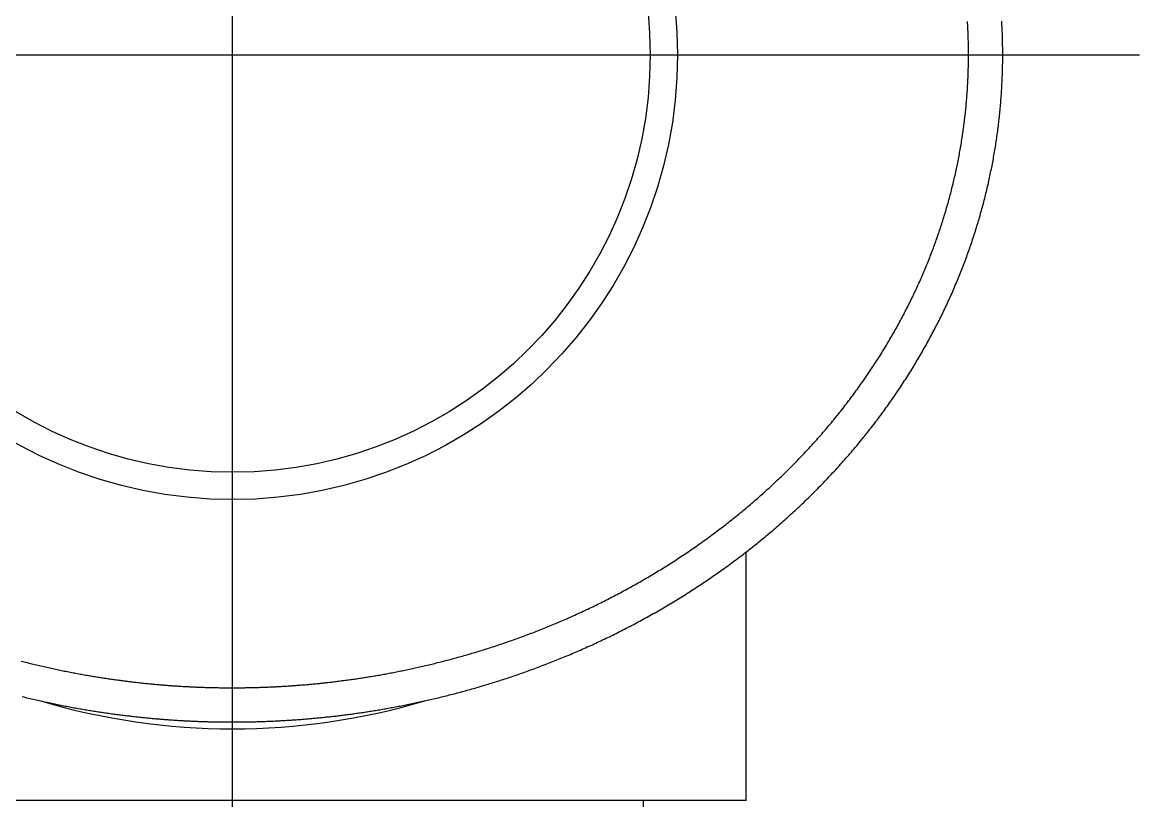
# Model space of a CAD drawing. Extents: x -10.3 to 82.1, y -16.9 to 72.8.
# Drawn here: x 65.74 to 82.06, y 50 to 61.38 of the extents above; entities that cross this region are included whole.
import ezdxf

# ---------------------------------------------------------------- set-up
doc = ezdxf.new("R2010")
doc.units = 0
doc.linetypes.add('CENTER', pattern=[50.8, 31.75, -6.35, 6.35, -6.35])
doc.layers.get('0').update_dxf_attribs({"linetype": 'CONTINUOUS'})
doc.layers.add('CENTER', color=1, linetype='CENTER')

msp = doc.modelspace()

# ---------------------------------------------------------------- linework, layer by layer
at = {"color": 7, "linetype": 'CONTINUOUS'}
for p, q in [((76.3137, 50), (76.3137, 53.6328)), ((76.3137, 50), (61.3137, 50)), ((74.8137, 0.3), (74.8137, 50))]:
    msp.add_line(p, q, dxfattribs=at)
at = {"color": 7}
for points in [[(68.8137, 51.15, 0), (68.8305, 51.15, 0), (68.8473, 51.15, 0), (68.8641, 51.1501, 0), (68.8808, 51.1502, 0), (68.8976, 51.1503, 0), (68.9144, 51.1504, 0), (68.9311, 51.1505, 0), (68.9479, 51.1507, 0), (68.9646, 51.1508, 0), (68.9814, 51.151, 0), (68.9981, 51.1513, 0), (69.0148, 51.1515, 0), (69.0316, 51.1518, 0), (69.0483, 51.1521, 0), (69.0651, 51.1524, 0), (69.0818, 51.1527, 0), (69.0986, 51.1531, 0), (69.1153, 51.1534, 0), (69.1321, 51.1538, 0), (69.1488, 51.1542, 0), (69.1656, 51.1547, 0), (69.1823, 51.1551, 0), (69.1991, 51.1556, 0), (69.2159, 51.1561, 0), (69.2327, 51.1567, 0), (69.2495, 51.1572, 0), (69.2663, 51.1578, 0), (69.2831, 51.1584, 0), (69.2999, 51.159, 0), (69.3167, 51.1596, 0), (69.3336, 51.1603, 0), (69.3504, 51.161, 0), (69.3673, 51.1617, 0), (69.3842, 51.1624, 0), (69.4011, 51.1632, 0), (69.418, 51.164, 0), (69.4349, 51.1648, 0), (69.4519, 51.1656, 0), (69.4688, 51.1665, 0), (69.4858, 51.1673, 0), (69.5028, 51.1682, 0), (69.5198, 51.1692, 0), (69.5368, 51.1701, 0), (69.5539, 51.1711, 0), (69.571, 51.1721, 0), (69.5881, 51.1731, 0), (69.6052, 51.1741, 0), (69.6223, 51.1752, 0), (69.6395, 51.1763, 0), (69.6567, 51.1774, 0), (69.6739, 51.1785, 0), (69.6912, 51.1797, 0), (69.7084, 51.1809, 0), (69.7257, 51.1821, 0), (69.7431, 51.1833, 0), (69.7604, 51.1846, 0), (69.7778, 51.1859, 0), (69.7952, 51.1872, 0), (69.8127, 51.1885, 0), (69.8301, 51.1899, 0), (69.8476, 51.1913, 0), (69.8652, 51.1927, 0), (69.8827, 51.1941, 0), (69.9004, 51.1956, 0), (69.918, 51.1971, 0), (69.9357, 51.1986, 0), (69.9534, 51.2001, 0), (69.9711, 51.2017, 0), (69.9889, 51.2033, 0), (70.0067, 51.2049, 0), (70.0246, 51.2066, 0), (70.0425, 51.2082, 0), (70.0605, 51.21, 0), (70.0785, 51.2117, 0), (70.0965, 51.2135, 0), (70.1146, 51.2153, 0), (70.1327, 51.2171, 0), (70.1508, 51.219, 0), (70.169, 51.2209, 0), (70.1873, 51.2228, 0), (70.2056, 51.2248, 0), (70.2239, 51.2268, 0), (70.2423, 51.2288, 0), (70.2608, 51.2308, 0), (70.2792, 51.2329, 0), (70.2978, 51.2351, 0), (70.3164, 51.2372, 0), (70.335, 51.2394, 0), (70.3537, 51.2416, 0), (70.3725, 51.2439, 0), (70.3913, 51.2462, 0), (70.4101, 51.2485, 0), (70.429, 51.2509, 0), (70.448, 51.2533, 0), (70.467, 51.2557, 0), (70.4861, 51.2582, 0), (70.5052, 51.2607, 0), (70.5244, 51.2633, 0), (70.5437, 51.2659, 0), (70.563, 51.2685, 0), (70.5824, 51.2712, 0), (70.6018, 51.2739, 0), (70.6213, 51.2766, 0), (70.6409, 51.2794, 0), (70.6605, 51.2822, 0), (70.6802, 51.2851, 0), (70.7, 51.288, 0), (70.7198, 51.2909, 0), (70.7397, 51.2939, 0), (70.7597, 51.2969, 0), (70.7797, 51.3, 0), (70.7998, 51.3031, 0), (70.82, 51.3063, 0), (70.8402, 51.3095, 0), (70.8605, 51.3127, 0), (70.8809, 51.316, 0), (70.9013, 51.3193, 0), (70.9219, 51.3227, 0), (70.9425, 51.3262, 0), (70.9631, 51.3296, 0), (70.9839, 51.3332, 0), (71.0047, 51.3367, 0), (71.0256, 51.3403, 0), (71.0465, 51.344, 0), (71.0675, 51.3477, 0), (71.0886, 51.3515, 0), (71.1097, 51.3553, 0), (71.1309, 51.3592, 0), (71.1522, 51.3631, 0), (71.1736, 51.3671, 0), (71.195, 51.3711, 0), (71.2164, 51.3751, 0), (71.238, 51.3793, 0), (71.2596, 51.3834, 0), (71.2812, 51.3876, 0), (71.3029, 51.3919, 0), (71.3247, 51.3962, 0), (71.3465, 51.4006, 0), (71.3684, 51.405, 0), (71.3904, 51.4095, 0), (71.4124, 51.414, 0), (71.4344, 51.4186, 0), (71.4566, 51.4232, 0), (71.4787, 51.4279, 0), (71.501, 51.4326, 0), (71.5232, 51.4374, 0), (71.5456, 51.4423, 0), (71.568, 51.4471, 0), (71.5904, 51.4521, 0), (71.6129, 51.4571, 0), (71.6355, 51.4621, 0), (71.6581, 51.4672, 0), (71.6807, 51.4724, 0), (71.7034, 51.4776, 0), (71.7262, 51.4829, 0), (71.7489, 51.4882, 0), (71.7718, 51.4936, 0), (71.7947, 51.499, 0), (71.8176, 51.5045, 0), (71.8406, 51.5101, 0), (71.8636, 51.5157, 0), (71.8867, 51.5213, 0), (71.9098, 51.527, 0), (71.9329, 51.5328, 0), (71.9561, 51.5386, 0), (71.9794, 51.5445, 0), (72.0027, 51.5504, 0), (72.026, 51.5564, 0), (72.0493, 51.5625, 0), (72.0727, 51.5686, 0), (72.0962, 51.5747, 0), (72.1197, 51.581, 0), (72.1432, 51.5872, 0), (72.1667, 51.5936, 0), (72.1903, 51.6, 0), (72.2139, 51.6064, 0), (72.2376, 51.6129, 0), (72.2613, 51.6195, 0), (72.285, 51.6262, 0), (72.3088, 51.6328, 0), (72.3325, 51.6396, 0), (72.3564, 51.6464, 0), (72.3802, 51.6533, 0), (72.4041, 51.6602, 0), (72.428, 51.6672, 0), (72.452, 51.6742, 0), (72.4759, 51.6813, 0), (72.4999, 51.6885, 0), (72.524, 51.6957, 0), (72.548, 51.703, 0), (72.5721, 51.7104, 0), (72.5962, 51.7178, 0), (72.6203, 51.7253, 0), (72.6445, 51.7328, 0), (72.6686, 51.7404, 0), (72.6928, 51.7481, 0), (72.7171, 51.7558, 0), (72.7413, 51.7636, 0), (72.7656, 51.7714, 0), (72.7898, 51.7793, 0), (72.8142, 51.7873, 0), (72.8385, 51.7953, 0), (72.8628, 51.8034, 0), (72.8872, 51.8116, 0), (72.9115, 51.8198, 0), (72.9359, 51.8281, 0), (72.9604, 51.8365, 0), (72.9848, 51.8449, 0), (73.0092, 51.8534, 0), (73.0337, 51.8619, 0), (73.0581, 51.8705, 0), (73.0826, 51.8792, 0), (73.1071, 51.888, 0), (73.1316, 51.8968, 0), (73.1562, 51.9056, 0), (73.1807, 51.9146, 0), (73.2052, 51.9235, 0), (73.2298, 51.9326, 0), (73.2544, 51.9417, 0), (73.279, 51.9509, 0), (73.3036, 51.9602, 0), (73.3282, 51.9695, 0), (73.3528, 51.9789, 0), (73.3774, 51.9883, 0), (73.4021, 51.9978, 0), (73.4267, 52.0074, 0), (73.4514, 52.017, 0), (73.4761, 52.0267, 0), (73.5007, 52.0365, 0), (73.5254, 52.0464, 0), (73.5501, 52.0563, 0), (73.5748, 52.0662, 0), (73.5995, 52.0763, 0), (73.6243, 52.0864, 0), (73.649, 52.0965, 0), (73.6737, 52.1068, 0), (73.6984, 52.1171, 0), (73.7232, 52.1275, 0), (73.7479, 52.1379, 0), (73.7727, 52.1484, 0), (73.7974, 52.159, 0), (73.8222, 52.1696, 0), (73.847, 52.1803, 0), (73.8717, 52.1911, 0), (73.8965, 52.2019, 0), (73.9213, 52.2128, 0), (73.946, 52.2238, 0), (73.9708, 52.2348, 0), (73.9956, 52.2459, 0), (74.0204, 52.2571, 0), (74.0452, 52.2684, 0), (74.07, 52.2797, 0), (74.0947, 52.2911, 0), (74.1195, 52.3025, 0), (74.1443, 52.314, 0), (74.1691, 52.3256, 0), (74.1939, 52.3373, 0), (74.2186, 52.349, 0), (74.2434, 52.3608, 0), (74.2682, 52.3727, 0), (74.293, 52.3846, 0), (74.3177, 52.3966, 0), (74.3425, 52.4087, 0), (74.3673, 52.4208, 0), (74.392, 52.433, 0), (74.4168, 52.4453, 0), (74.4415, 52.4577, 0), (74.4663, 52.4701, 0), (74.491, 52.4826, 0), (74.5158, 52.4952, 0), (74.5405, 52.5078, 0), (74.5652, 52.5205, 0), (74.5899, 52.5333, 0), (74.6146, 52.5461, 0), (74.6393, 52.5591, 0), (74.664, 52.5721, 0), (74.6887, 52.5851, 0), (74.7134, 52.5982, 0), (74.7381, 52.6115, 0), (74.7627, 52.6247, 0), (74.7874, 52.6381, 0), (74.812, 52.6515, 0), (74.8366, 52.665, 0), (74.8613, 52.6786, 0), (74.8859, 52.6922, 0), (74.9105, 52.7059, 0), (74.935, 52.7197, 0), (74.9596, 52.7335, 0), (74.9842, 52.7475, 0), (75.0087, 52.7614, 0), (75.0332, 52.7755, 0), (75.0577, 52.7896, 0), (75.0822, 52.8038, 0), (75.1067, 52.8181, 0), (75.1311, 52.8325, 0), (75.1555, 52.8469, 0), (75.18, 52.8614, 0), (75.2044, 52.8759, 0), (75.2287, 52.8906, 0), (75.2531, 52.9053, 0), (75.2774, 52.92, 0), (75.3017, 52.9349, 0), (75.326, 52.9498, 0), (75.3503, 52.9648, 0), (75.3746, 52.9798, 0), (75.3988, 52.9949, 0), (75.423, 53.0101, 0), (75.4472, 53.0254, 0), (75.4713, 53.0407, 0), (75.4954, 53.0561, 0), (75.5195, 53.0716, 0), (75.5436, 53.0871, 0), (75.5677, 53.1027, 0), (75.5917, 53.1184, 0), (75.6157, 53.1341, 0), (75.6397, 53.15, 0), (75.6636, 53.1658, 0), (75.6875, 53.1818, 0), (75.7114, 53.1978, 0), (75.7353, 53.2139, 0), (75.7591, 53.2301, 0), (75.7829, 53.2463, 0), (75.8066, 53.2626, 0), (75.8304, 53.2789, 0), (75.8541, 53.2954, 0), (75.8777, 53.3119, 0), (75.9014, 53.3284, 0), (75.925, 53.3451, 0), (75.9485, 53.3618, 0), (75.9721, 53.3785, 0), (75.9956, 53.3954, 0), (76.019, 53.4123, 0), (76.0425, 53.4292, 0), (76.0658, 53.4463, 0), (76.0892, 53.4634, 0), (76.1125, 53.4805, 0), (76.1358, 53.4978, 0), (76.159, 53.5151, 0), (76.1822, 53.5325, 0), (76.2054, 53.5499, 0), (76.2285, 53.5674, 0), (76.2516, 53.585, 0), (76.2746, 53.6026, 0), (76.2976, 53.6203, 0), (76.3205, 53.6381, 0), (76.3434, 53.6559, 0), (76.3663, 53.6738, 0), (76.3891, 53.6918, 0), (76.4119, 53.7098, 0), (76.4346, 53.7279, 0), (76.4573, 53.7461, 0), (76.48, 53.7643, 0), (76.5026, 53.7826, 0), (76.5251, 53.8009, 0), (76.5476, 53.8194, 0), (76.5701, 53.8378, 0), (76.5925, 53.8564, 0), (76.6149, 53.875, 0), (76.6372, 53.8937, 0), (76.6594, 53.9124, 0), (76.6816, 53.9312, 0), (76.7038, 53.9501, 0), (76.7259, 53.969, 0), (76.748, 53.9879, 0), (76.77, 54.007, 0), (76.792, 54.0261, 0), (76.8139, 54.0452, 0), (76.8357, 54.0645, 0), (76.8575, 54.0837, 0), (76.8793, 54.1031, 0), (76.901, 54.1225, 0), (76.9226, 54.1419, 0), (76.9442, 54.1614, 0), (76.9657, 54.181, 0), (76.9872, 54.2006, 0), (77.0086, 54.2203, 0), (77.03, 54.2401, 0), (77.0513, 54.2599, 0), (77.0726, 54.2797, 0), (77.0937, 54.2996, 0), (77.1149, 54.3196, 0), (77.136, 54.3396, 0), (77.157, 54.3597, 0), (77.1779, 54.3798, 0), (77.1988, 54.4, 0), (77.2197, 54.4203, 0), (77.2405, 54.4406, 0), (77.2612, 54.4609, 0), (77.2818, 54.4813, 0), (77.3024, 54.5018, 0), (77.323, 54.5223, 0), (77.3434, 54.5429, 0), (77.3639, 54.5635, 0), (77.3842, 54.5842, 0), (77.4045, 54.6049, 0), (77.4247, 54.6257, 0), (77.4449, 54.6465, 0), (77.4649, 54.6673, 0), (77.485, 54.6883, 0), (77.5049, 54.7093, 0), (77.5248, 54.7303, 0), (77.5446, 54.7514, 0), (77.5644, 54.7725, 0), (77.5841, 54.7937, 0), (77.6037, 54.8149, 0), (77.6233, 54.8362, 0), (77.6427, 54.8575, 0), (77.6622, 54.8788, 0), (77.6815, 54.9003, 0), (77.7008, 54.9217, 0), (77.72, 54.9432, 0), (77.7391, 54.9648, 0), (77.7582, 54.9864, 0), (77.7772, 55.008, 0), (77.7961, 55.0297, 0), (77.8149, 55.0514, 0), (77.8337, 55.0732, 0), (77.8524, 55.095, 0), (77.871, 55.1169, 0), (77.8896, 55.1388, 0), (77.9081, 55.1607, 0), (77.9265, 55.1827, 0), (77.9448, 55.2048, 0), (77.9631, 55.2268, 0), (77.9813, 55.2489, 0), (77.9994, 55.2711, 0), (78.0174, 55.2933, 0), (78.0354, 55.3155, 0), (78.0533, 55.3378, 0), (78.0711, 55.3601, 0), (78.0889, 55.3824, 0), (78.1065, 55.4048, 0), (78.1241, 55.4272, 0), (78.1417, 55.4497, 0), (78.1591, 55.4722, 0), (78.1765, 55.4947, 0), (78.1938, 55.5173, 0), (78.211, 55.5398, 0), (78.2281, 55.5625, 0), (78.2452, 55.5851, 0), (78.2621, 55.6078, 0), (78.279, 55.6306, 0), (78.2959, 55.6533, 0), (78.3126, 55.6761, 0), (78.3293, 55.699, 0), (78.3459, 55.7218, 0), (78.3624, 55.7447, 0), (78.3788, 55.7677, 0), (78.3952, 55.7906, 0), (78.4115, 55.8136, 0), (78.4277, 55.8366, 0), (78.4438, 55.8597, 0), (78.4598, 55.8827, 0), (78.4758, 55.9059, 0), (78.4916, 55.929, 0), (78.5074, 55.9521, 0), (78.5231, 55.9753, 0), (78.5388, 55.9985, 0), (78.5543, 56.0218, 0), (78.5698, 56.0451, 0), (78.5852, 56.0684, 0), (78.6005, 56.0917, 0), (78.6157, 56.115, 0), (78.6309, 56.1384, 0), (78.6459, 56.1618, 0), (78.6609, 56.1852, 0), (78.6758, 56.2086, 0), (78.6906, 56.2321, 0), (78.7053, 56.2556, 0), (78.72, 56.2791, 0), (78.7346, 56.3027, 0), (78.7491, 56.3262, 0), (78.7635, 56.3498, 0), (78.7778, 56.3734, 0), (78.792, 56.3971, 0), (78.8062, 56.4207, 0), (78.8203, 56.4444, 0), (78.8343, 56.4681, 0), (78.8482, 56.4918, 0), (78.8621, 56.5156, 0), (78.8758, 56.5394, 0), (78.8895, 56.5631, 0), (78.9031, 56.587, 0), (78.9166, 56.6108, 0), (78.9301, 56.6347, 0), (78.9434, 56.6586, 0), (78.9567, 56.6825, 0), (78.9699, 56.7064, 0), (78.983, 56.7303, 0), (78.9961, 56.7543, 0), (79.009, 56.7783, 0), (79.0219, 56.8023, 0), (79.0347, 56.8263, 0), (79.0474, 56.8504, 0), (79.0601, 56.8745, 0), (79.0726, 56.8986, 0), (79.0851, 56.9227, 0), (79.0975, 56.9468, 0), (79.1098, 56.9709, 0), (79.122, 56.9951, 0), (79.1342, 57.0193, 0), (79.1463, 57.0435, 0), (79.1583, 57.0677, 0), (79.1702, 57.092, 0), (79.182, 57.1163, 0), (79.1938, 57.1405, 0), (79.2054, 57.1648, 0), (79.217, 57.1892, 0), (79.2285, 57.2135, 0), (79.24, 57.2378, 0), (79.2513, 57.2622, 0), (79.2626, 57.2866, 0), (79.2738, 57.311, 0), (79.2849, 57.3354, 0), (79.2959, 57.3599, 0), (79.3069, 57.3843, 0), (79.3178, 57.4088, 0), (79.3286, 57.4333, 0), (79.3393, 57.4578, 0), (79.3499, 57.4823, 0), (79.3605, 57.5068, 0), (79.3709, 57.5314, 0), (79.3813, 57.556, 0), (79.3916, 57.5805, 0), (79.4019, 57.6051, 0), (79.412, 57.6298, 0), (79.4221, 57.6544, 0), (79.4321, 57.679, 0), (79.442, 57.7037, 0), (79.4518, 57.7283, 0), (79.4616, 57.753, 0), (79.4713, 57.7777, 0), (79.4809, 57.8024, 0), (79.4904, 57.8272, 0), (79.4998, 57.8519, 0), (79.5092, 57.8767, 0), (79.5185, 57.9014, 0), (79.5277, 57.9262, 0), (79.5368, 57.951, 0), (79.5458, 57.9758, 0), (79.5548, 58.0006, 0), (79.5637, 58.0254, 0), (79.5725, 58.0503, 0), (79.5812, 58.0751, 0), (79.5898, 58.1, 0), (79.5984, 58.1249, 0), (79.6069, 58.1498, 0), (79.6153, 58.1747, 0), (79.6236, 58.1996, 0), (79.6319, 58.2245, 0), (79.64, 58.2495, 0), (79.6481, 58.2744, 0), (79.6561, 58.2994, 0), (79.6641, 58.3243, 0), (79.6719, 58.3493, 0), (79.6797, 58.3743, 0), (79.6874, 58.3993, 0), (79.695, 58.4243, 0), (79.7026, 58.4493, 0), (79.71, 58.4744, 0), (79.7174, 58.4994, 0), (79.7247, 58.5245, 0), (79.7319, 58.5495, 0), (79.7391, 58.5746, 0), (79.7461, 58.5997, 0), (79.7531, 58.6248, 0), (79.76, 58.6499, 0), (79.7669, 58.675, 0), (79.7736, 58.7001, 0), (79.7803, 58.7252, 0), (79.7869, 58.7504, 0), (79.7934, 58.7755, 0), (79.7998, 58.8007, 0), (79.8062, 58.8258, 0), (79.8125, 58.851, 0), (79.8187, 58.8762, 0), (79.8248, 58.9014, 0), (79.8309, 58.9265, 0), (79.8368, 58.9517, 0), (79.8427, 58.977, 0), (79.8485, 59.0022, 0), (79.8543, 59.0274, 0), (79.8599, 59.0526, 0), (79.8655, 59.0779, 0), (79.871, 59.1031, 0), (79.8764, 59.1283, 0), (79.8818, 59.1536, 0), (79.887, 59.1789, 0), (79.8922, 59.2041, 0), (79.8973, 59.2294, 0), (79.9024, 59.2547, 0), (79.9073, 59.28, 0), (79.9122, 59.3053, 0), (79.917, 59.3306, 0), (79.9217, 59.3559, 0), (79.9264, 59.3812, 0), (79.931, 59.4065, 0), (79.9354, 59.4318, 0), (79.9399, 59.4571, 0), (79.9442, 59.4825, 0), (79.9484, 59.5078, 0), (79.9526, 59.5332, 0), (79.9567, 59.5585, 0), (79.9608, 59.5839, 0), (79.9647, 59.6092, 0), (79.9686, 59.6346, 0), (79.9724, 59.6599, 0), (79.9761, 59.6853, 0), (79.9797, 59.7107, 0), (79.9833, 59.7361, 0), (79.9868, 59.7614, 0), (79.9902, 59.7868, 0), (79.9935, 59.8122, 0), (79.9967, 59.8376, 0), (79.9999, 59.863, 0), (80.003, 59.8884, 0), (80.006, 59.9138, 0), (80.009, 59.9392, 0), (80.0118, 59.9646, 0), (80.0146, 59.9901, 0), (80.0173, 60.0155, 0), (80.02, 60.0409, 0), (80.0225, 60.0663, 0), (80.025, 60.0917, 0), (80.0274, 60.1172, 0), (80.0297, 60.1426, 0), (80.032, 60.168, 0), (80.0342, 60.1935, 0), (80.0362, 60.2189, 0), (80.0383, 60.2444, 0), (80.0402, 60.2698, 0), (80.0421, 60.2953, 0), (80.0438, 60.3207, 0), (80.0456, 60.3462, 0), (80.0472, 60.3716, 0), (80.0487, 60.3971, 0), (80.0502, 60.4225, 0), (80.0516, 60.448, 0), (80.0529, 60.4734, 0), (80.0542, 60.4989, 0), (80.0554, 60.5244, 0), (80.0565, 60.5498, 0), (80.0575, 60.5753, 0), (80.0584, 60.6007, 0), (80.0593, 60.6262, 0), (80.0601, 60.6517, 0), (80.0608, 60.6771, 0), (80.0614, 60.7026, 0), (80.062, 60.7281, 0), (80.0624, 60.7536, 0), (80.0628, 60.779, 0), (80.0632, 60.8045, 0), (80.0634, 60.83, 0), (80.0636, 60.8554, 0), (80.0637, 60.8809, 0), (80.0637, 60.9064, 0), (80.0636, 60.9319, 0), (80.0635, 60.9573, 0), (80.0633, 60.9828, 0), (80.063, 61.0083, 0), (80.0626, 61.0338, 0), (80.0622, 61.0592, 0), (80.0617, 61.0847, 0), (80.0611, 61.1102, 0), (80.0604, 61.1356, 0), (80.0597, 61.1611, 0), (80.0588, 61.1866, 0), (80.0579, 61.212, 0), (80.0569, 61.2375, 0), (80.0559, 61.2629, 0), (80.0548, 61.2884, 0), (80.0536, 61.3138, 0), (80.0523, 61.3393, 0), (80.0509, 61.3647, 0), (80.0495, 61.3902, 0)], [(68.8137, 51.65, 0), (68.8299, 51.65, 0), (68.846, 51.65, 0), (68.8621, 51.6501, 0), (68.8783, 51.6502, 0), (68.8944, 51.6503, 0), (68.9105, 51.6504, 0), (68.9266, 51.6505, 0), (68.9427, 51.6506, 0), (68.9588, 51.6508, 0), (68.9749, 51.651, 0), (68.991, 51.6512, 0), (69.0071, 51.6515, 0), (69.0232, 51.6517, 0), (69.0393, 51.652, 0), (69.0554, 51.6523, 0), (69.0715, 51.6526, 0), (69.0876, 51.6529, 0), (69.1037, 51.6533, 0), (69.1198, 51.6537, 0), (69.1359, 51.6541, 0), (69.152, 51.6545, 0), (69.1681, 51.6549, 0), (69.1843, 51.6554, 0), (69.2004, 51.6559, 0), (69.2165, 51.6564, 0), (69.2327, 51.6569, 0), (69.2488, 51.6575, 0), (69.265, 51.6581, 0), (69.2812, 51.6587, 0), (69.2973, 51.6593, 0), (69.3135, 51.6599, 0), (69.3297, 51.6606, 0), (69.346, 51.6613, 0), (69.3622, 51.662, 0), (69.3784, 51.6627, 0), (69.3947, 51.6634, 0), (69.411, 51.6642, 0), (69.4273, 51.665, 0), (69.4436, 51.6658, 0), (69.4599, 51.6667, 0), (69.4762, 51.6675, 0), (69.4926, 51.6684, 0), (69.509, 51.6693, 0), (69.5254, 51.6703, 0), (69.5418, 51.6712, 0), (69.5582, 51.6722, 0), (69.5747, 51.6732, 0), (69.5912, 51.6742, 0), (69.6077, 51.6753, 0), (69.6242, 51.6763, 0), (69.6408, 51.6774, 0), (69.6573, 51.6785, 0), (69.6739, 51.6797, 0), (69.6906, 51.6808, 0), (69.7072, 51.682, 0), (69.7239, 51.6832, 0), (69.7406, 51.6845, 0), (69.7574, 51.6857, 0), (69.7741, 51.687, 0), (69.7909, 51.6883, 0), (69.8078, 51.6897, 0), (69.8246, 51.691, 0), (69.8415, 51.6924, 0), (69.8585, 51.6938, 0), (69.8754, 51.6952, 0), (69.8924, 51.6967, 0), (69.9094, 51.6982, 0), (69.9265, 51.6997, 0), (69.9436, 51.7012, 0), (69.9607, 51.7028, 0), (69.9779, 51.7044, 0), (69.9951, 51.706, 0), (70.0124, 51.7076, 0), (70.0297, 51.7093, 0), (70.047, 51.711, 0), (70.0644, 51.7128, 0), (70.0818, 51.7145, 0), (70.0992, 51.7163, 0), (70.1167, 51.7181, 0), (70.1343, 51.72, 0), (70.1519, 51.7219, 0), (70.1695, 51.7238, 0), (70.1872, 51.7257, 0), (70.2049, 51.7277, 0), (70.2227, 51.7297, 0), (70.2405, 51.7318, 0), (70.2584, 51.7338, 0), (70.2763, 51.7359, 0), (70.2943, 51.7381, 0), (70.3123, 51.7403, 0), (70.3303, 51.7425, 0), (70.3485, 51.7447, 0), (70.3666, 51.747, 0), (70.3849, 51.7493, 0), (70.4032, 51.7516, 0), (70.4215, 51.754, 0), (70.4399, 51.7564, 0), (70.4583, 51.7589, 0), (70.4769, 51.7614, 0), (70.4954, 51.7639, 0), (70.5141, 51.7665, 0), (70.5327, 51.7691, 0), (70.5515, 51.7717, 0), (70.5703, 51.7744, 0), (70.5891, 51.7771, 0), (70.6081, 51.7799, 0), (70.6271, 51.7826, 0), (70.6461, 51.7855, 0), (70.6652, 51.7883, 0), (70.6844, 51.7913, 0), (70.7037, 51.7942, 0), (70.723, 51.7972, 0), (70.7424, 51.8002, 0), (70.7618, 51.8033, 0), (70.7813, 51.8064, 0), (70.8009, 51.8096, 0), (70.8206, 51.8128, 0), (70.8403, 51.816, 0), (70.8601, 51.8193, 0), (70.88, 51.8227, 0), (70.8999, 51.826, 0), (70.9199, 51.8295, 0), (70.9399, 51.833, 0), (70.9601, 51.8365, 0), (70.9803, 51.8401, 0), (71.0005, 51.8437, 0), (71.0208, 51.8473, 0), (71.0412, 51.8511, 0), (71.0617, 51.8548, 0), (71.0822, 51.8586, 0), (71.1027, 51.8625, 0), (71.1234, 51.8664, 0), (71.144, 51.8704, 0), (71.1648, 51.8744, 0), (71.1856, 51.8784, 0), (71.2064, 51.8825, 0), (71.2274, 51.8867, 0), (71.2483, 51.8909, 0), (71.2694, 51.8951, 0), (71.2905, 51.8994, 0), (71.3116, 51.9037, 0), (71.3328, 51.9081, 0), (71.3541, 51.9126, 0), (71.3754, 51.9171, 0), (71.3967, 51.9216, 0), (71.4181, 51.9262, 0), (71.4396, 51.9309, 0), (71.4611, 51.9356, 0), (71.4826, 51.9403, 0), (71.5043, 51.9451, 0), (71.5259, 51.95, 0), (71.5476, 51.9549, 0), (71.5694, 51.9598, 0), (71.5912, 51.9649, 0), (71.613, 51.9699, 0), (71.6349, 51.975, 0), (71.6569, 51.9802, 0), (71.6788, 51.9854, 0), (71.7009, 51.9907, 0), (71.7229, 51.996, 0), (71.745, 52.0014, 0), (71.7672, 52.0068, 0), (71.7894, 52.0123, 0), (71.8116, 52.0178, 0), (71.8339, 52.0234, 0), (71.8562, 52.0291, 0), (71.8786, 52.0348, 0), (71.901, 52.0405, 0), (71.9234, 52.0463, 0), (71.9459, 52.0522, 0), (71.9684, 52.0581, 0), (71.9909, 52.0641, 0), (72.0135, 52.0701, 0), (72.0361, 52.0762, 0), (72.0588, 52.0824, 0), (72.0814, 52.0886, 0), (72.1042, 52.0948, 0), (72.1269, 52.1011, 0), (72.1497, 52.1075, 0), (72.1725, 52.1139, 0), (72.1953, 52.1204, 0), (72.2182, 52.1269, 0), (72.2411, 52.1335, 0), (72.264, 52.1402, 0), (72.287, 52.1469, 0), (72.31, 52.1536, 0), (72.333, 52.1605, 0), (72.356, 52.1673, 0), (72.3791, 52.1743, 0), (72.4022, 52.1813, 0), (72.4253, 52.1883, 0), (72.4484, 52.1954, 0), (72.4716, 52.2026, 0), (72.4947, 52.2099, 0), (72.5179, 52.2171, 0), (72.5412, 52.2245, 0), (72.5644, 52.2319, 0), (72.5877, 52.2394, 0), (72.611, 52.2469, 0), (72.6343, 52.2545, 0), (72.6576, 52.2622, 0), (72.6809, 52.2699, 0), (72.7043, 52.2776, 0), (72.7276, 52.2855, 0), (72.751, 52.2934, 0), (72.7744, 52.3013, 0), (72.7979, 52.3093, 0), (72.8213, 52.3174, 0), (72.8447, 52.3256, 0), (72.8682, 52.3338, 0), (72.8917, 52.342, 0), (72.9152, 52.3503, 0), (72.9387, 52.3587, 0), (72.9622, 52.3672, 0), (72.9857, 52.3757, 0), (73.0092, 52.3842, 0), (73.0328, 52.3929, 0), (73.0563, 52.4016, 0), (73.0799, 52.4103, 0), (73.1035, 52.4191, 0), (73.1271, 52.428, 0), (73.1507, 52.4369, 0), (73.1743, 52.4459, 0), (73.1979, 52.455, 0), (73.2216, 52.4641, 0), (73.2452, 52.4733, 0), (73.2688, 52.4825, 0), (73.2925, 52.4918, 0), (73.3162, 52.5012, 0), (73.3398, 52.5106, 0), (73.3635, 52.5201, 0), (73.3872, 52.5297, 0), (73.4109, 52.5393, 0), (73.4346, 52.549, 0), (73.4583, 52.5588, 0), (73.482, 52.5686, 0), (73.5057, 52.5784, 0), (73.5294, 52.5884, 0), (73.5531, 52.5984, 0), (73.5769, 52.6085, 0), (73.6006, 52.6186, 0), (73.6243, 52.6288, 0), (73.6481, 52.639, 0), (73.6718, 52.6494, 0), (73.6955, 52.6598, 0), (73.7193, 52.6702, 0), (73.743, 52.6807, 0), (73.7668, 52.6913, 0), (73.7905, 52.7019, 0), (73.8143, 52.7127, 0), (73.838, 52.7234, 0), (73.8618, 52.7343, 0), (73.8855, 52.7452, 0), (73.9092, 52.7562, 0), (73.933, 52.7672, 0), (73.9567, 52.7783, 0), (73.9805, 52.7895, 0), (74.0042, 52.8007, 0), (74.0279, 52.812, 0), (74.0517, 52.8234, 0), (74.0754, 52.8348, 0), (74.0991, 52.8463, 0), (74.1228, 52.8579, 0), (74.1466, 52.8695, 0), (74.1703, 52.8812, 0), (74.194, 52.8929, 0), (74.2177, 52.9048, 0), (74.2414, 52.9167, 0), (74.2651, 52.9286, 0), (74.2887, 52.9407, 0), (74.3124, 52.9528, 0), (74.3361, 52.9649, 0), (74.3598, 52.9772, 0), (74.3834, 52.9895, 0), (74.4071, 53.0018, 0), (74.4307, 53.0143, 0), (74.4543, 53.0268, 0), (74.478, 53.0393, 0), (74.5016, 53.052, 0), (74.5252, 53.0647, 0), (74.5488, 53.0775, 0), (74.5723, 53.0903, 0), (74.5959, 53.1032, 0), (74.6195, 53.1162, 0), (74.643, 53.1292, 0), (74.6665, 53.1424, 0), (74.6901, 53.1555, 0), (74.7136, 53.1688, 0), (74.737, 53.1821, 0), (74.7605, 53.1955, 0), (74.784, 53.209, 0), (74.8074, 53.2225, 0), (74.8308, 53.2361, 0), (74.8542, 53.2497, 0), (74.8776, 53.2635, 0), (74.901, 53.2772, 0), (74.9243, 53.2911, 0), (74.9477, 53.305, 0), (74.971, 53.319, 0), (74.9943, 53.3331, 0), (75.0175, 53.3472, 0), (75.0408, 53.3614, 0), (75.064, 53.3756, 0), (75.0872, 53.39, 0), (75.1104, 53.4044, 0), (75.1336, 53.4188, 0), (75.1567, 53.4333, 0), (75.1798, 53.4479, 0), (75.2029, 53.4626, 0), (75.226, 53.4773, 0), (75.249, 53.4921, 0), (75.272, 53.5069, 0), (75.295, 53.5218, 0), (75.318, 53.5368, 0), (75.3409, 53.5519, 0), (75.3638, 53.567, 0), (75.3867, 53.5821, 0), (75.4095, 53.5974, 0), (75.4323, 53.6127, 0), (75.4551, 53.6281, 0), (75.4779, 53.6435, 0), (75.5006, 53.659, 0), (75.5233, 53.6745, 0), (75.546, 53.6902, 0), (75.5686, 53.7059, 0), (75.5912, 53.7216, 0), (75.6138, 53.7374, 0), (75.6363, 53.7533, 0), (75.6588, 53.7693, 0), (75.6813, 53.7853, 0), (75.7037, 53.8013, 0), (75.7261, 53.8175, 0), (75.7485, 53.8337, 0), (75.7708, 53.85, 0), (75.7931, 53.8663, 0), (75.8154, 53.8827, 0), (75.8376, 53.8991, 0), (75.8598, 53.9156, 0), (75.8819, 53.9322, 0), (75.904, 53.9489, 0), (75.9261, 53.9656, 0), (75.9481, 53.9823, 0), (75.9701, 53.9992, 0), (75.992, 54.0161, 0), (76.0139, 54.033, 0), (76.0358, 54.05, 0), (76.0576, 54.0671, 0), (76.0793, 54.0842, 0), (76.1011, 54.1014, 0), (76.1228, 54.1187, 0), (76.1444, 54.136, 0), (76.166, 54.1534, 0), (76.1875, 54.1709, 0), (76.209, 54.1884, 0), (76.2305, 54.2059, 0), (76.2519, 54.2235, 0), (76.2733, 54.2412, 0), (76.2946, 54.259, 0), (76.3159, 54.2768, 0), (76.3371, 54.2946, 0), (76.3583, 54.3125, 0), (76.3794, 54.3305, 0), (76.4005, 54.3485, 0), (76.4215, 54.3666, 0), (76.4425, 54.3848, 0), (76.4634, 54.403, 0), (76.4843, 54.4212, 0), (76.5051, 54.4395, 0), (76.5259, 54.4579, 0), (76.5466, 54.4763, 0), (76.5673, 54.4948, 0), (76.5879, 54.5133, 0), (76.6084, 54.5319, 0), (76.6289, 54.5506, 0), (76.6494, 54.5693, 0), (76.6698, 54.588, 0), (76.6901, 54.6068, 0), (76.7104, 54.6257, 0), (76.7307, 54.6446, 0), (76.7509, 54.6635, 0), (76.771, 54.6825, 0), (76.791, 54.7016, 0), (76.8111, 54.7207, 0), (76.831, 54.7399, 0), (76.8509, 54.7591, 0), (76.8707, 54.7784, 0), (76.8905, 54.7977, 0), (76.9102, 54.8171, 0), (76.9299, 54.8365, 0), (76.9495, 54.856, 0), (76.969, 54.8755, 0), (76.9885, 54.895, 0), (77.0079, 54.9147, 0), (77.0273, 54.9343, 0), (77.0466, 54.954, 0), (77.0658, 54.9738, 0), (77.085, 54.9936, 0), (77.1041, 55.0135, 0), (77.1231, 55.0334, 0), (77.1421, 55.0533, 0), (77.161, 55.0733, 0), (77.1799, 55.0933, 0), (77.1987, 55.1134, 0), (77.2174, 55.1336, 0), (77.236, 55.1537, 0), (77.2546, 55.174, 0), (77.2732, 55.1942, 0), (77.2916, 55.2145, 0), (77.31, 55.2349, 0), (77.3283, 55.2553, 0), (77.3466, 55.2757, 0), (77.3647, 55.2962, 0), (77.3829, 55.3167, 0), (77.4009, 55.3373, 0), (77.4189, 55.3579, 0), (77.4368, 55.3786, 0), (77.4546, 55.3992, 0), (77.4724, 55.42, 0), (77.4901, 55.4407, 0), (77.5077, 55.4615, 0), (77.5253, 55.4824, 0), (77.5428, 55.5033, 0), (77.5602, 55.5242, 0), (77.5775, 55.5451, 0), (77.5948, 55.5661, 0), (77.612, 55.5872, 0), (77.6291, 55.6082, 0), (77.6462, 55.6293, 0), (77.6632, 55.6505, 0), (77.6801, 55.6716, 0), (77.6969, 55.6928, 0), (77.7137, 55.7141, 0), (77.7304, 55.7354, 0), (77.747, 55.7567, 0), (77.7636, 55.778, 0), (77.78, 55.7994, 0), (77.7964, 55.8208, 0), (77.8128, 55.8422, 0), (77.829, 55.8637, 0), (77.8452, 55.8852, 0), (77.8613, 55.9067, 0), (77.8774, 55.9283, 0), (77.8933, 55.9499, 0), (77.9092, 55.9715, 0), (77.925, 55.9932, 0), (77.9407, 56.0149, 0), (77.9564, 56.0366, 0), (77.972, 56.0583, 0), (77.9875, 56.0801, 0), (78.0029, 56.1019, 0), (78.0183, 56.1237, 0), (78.0335, 56.1455, 0), (78.0487, 56.1674, 0), (78.0639, 56.1893, 0), (78.0789, 56.2112, 0), (78.0939, 56.2332, 0), (78.1088, 56.2551, 0), (78.1236, 56.2771, 0), (78.1383, 56.2992, 0), (78.153, 56.3212, 0), (78.1676, 56.3433, 0), (78.1821, 56.3654, 0), (78.1965, 56.3875, 0), (78.2108, 56.4096, 0), (78.2251, 56.4318, 0), (78.2393, 56.454, 0), (78.2534, 56.4762, 0), (78.2674, 56.4984, 0), (78.2814, 56.5206, 0), (78.2952, 56.5429, 0), (78.309, 56.5652, 0), (78.3228, 56.5875, 0), (78.3364, 56.6098, 0), (78.35, 56.6322, 0), (78.3635, 56.6546, 0), (78.3769, 56.6769, 0), (78.3902, 56.6994, 0), (78.4035, 56.7218, 0), (78.4166, 56.7443, 0), (78.4297, 56.7667, 0), (78.4428, 56.7892, 0), (78.4557, 56.8117, 0), (78.4686, 56.8343, 0), (78.4814, 56.8568, 0), (78.4941, 56.8794, 0), (78.5067, 56.902, 0), (78.5193, 56.9246, 0), (78.5318, 56.9473, 0), (78.5442, 56.9699, 0), (78.5565, 56.9926, 0), (78.5688, 57.0153, 0), (78.5809, 57.038, 0), (78.593, 57.0607, 0), (78.6051, 57.0834, 0), (78.617, 57.1062, 0), (78.6289, 57.129, 0), (78.6407, 57.1518, 0), (78.6524, 57.1746, 0), (78.664, 57.1974, 0), (78.6756, 57.2203, 0), (78.6871, 57.2431, 0), (78.6985, 57.266, 0), (78.7098, 57.2889, 0), (78.7211, 57.3118, 0), (78.7323, 57.3348, 0), (78.7434, 57.3577, 0), (78.7544, 57.3807, 0), (78.7654, 57.4036, 0), (78.7763, 57.4266, 0), (78.7871, 57.4496, 0), (78.7978, 57.4727, 0), (78.8084, 57.4957, 0), (78.819, 57.5188, 0), (78.8295, 57.5418, 0), (78.8399, 57.5649, 0), (78.8503, 57.588, 0), (78.8605, 57.6111, 0), (78.8707, 57.6342, 0), (78.8808, 57.6574, 0), (78.8909, 57.6805, 0), (78.9008, 57.7037, 0), (78.9107, 57.7269, 0), (78.9206, 57.7501, 0), (78.9303, 57.7733, 0), (78.9399, 57.7965, 0), (78.9495, 57.8198, 0), (78.959, 57.843, 0), (78.9685, 57.8663, 0), (78.9778, 57.8895, 0), (78.9871, 57.9128, 0), (78.9963, 57.9361, 0), (79.0055, 57.9594, 0), (79.0145, 57.9827, 0), (79.0235, 58.0061, 0), (79.0324, 58.0294, 0), (79.0412, 58.0528, 0), (79.05, 58.0761, 0), (79.0587, 58.0995, 0), (79.0673, 58.1229, 0), (79.0758, 58.1463, 0), (79.0842, 58.1697, 0), (79.0926, 58.1931, 0), (79.1009, 58.2166, 0), (79.1092, 58.24, 0), (79.1173, 58.2635, 0), (79.1254, 58.2869, 0), (79.1334, 58.3104, 0), (79.1413, 58.3339, 0), (79.1492, 58.3574, 0), (79.157, 58.3809, 0), (79.1647, 58.4044, 0), (79.1723, 58.4279, 0), (79.1798, 58.4515, 0), (79.1873, 58.475, 0), (79.1947, 58.4986, 0), (79.2021, 58.5221, 0), (79.2093, 58.5457, 0), (79.2165, 58.5693, 0), (79.2236, 58.5929, 0), (79.2306, 58.6164, 0), (79.2376, 58.6401, 0), (79.2445, 58.6637, 0), (79.2513, 58.6873, 0), (79.258, 58.7109, 0), (79.2647, 58.7346, 0), (79.2713, 58.7582, 0), (79.2778, 58.7819, 0), (79.2842, 58.8055, 0), (79.2906, 58.8292, 0), (79.2969, 58.8529, 0), (79.3031, 58.8766, 0), (79.3092, 58.9002, 0), (79.3153, 58.9239, 0), (79.3213, 58.9476, 0), (79.3272, 58.9714, 0), (79.333, 58.9951, 0), (79.3388, 59.0188, 0), (79.3445, 59.0425, 0), (79.3501, 59.0663, 0), (79.3557, 59.09, 0), (79.3611, 59.1138, 0), (79.3666, 59.1375, 0), (79.3719, 59.1613, 0), (79.3771, 59.1851, 0), (79.3823, 59.2088, 0), (79.3874, 59.2326, 0), (79.3925, 59.2564, 0), (79.3974, 59.2802, 0), (79.4023, 59.304, 0), (79.4071, 59.3278, 0), (79.4119, 59.3516, 0), (79.4165, 59.3754, 0), (79.4211, 59.3992, 0), (79.4256, 59.423, 0), (79.4301, 59.4469, 0), (79.4345, 59.4707, 0), (79.4388, 59.4945, 0), (79.443, 59.5184, 0), (79.4471, 59.5422, 0), (79.4512, 59.5661, 0), (79.4552, 59.5899, 0), (79.4592, 59.6138, 0), (79.463, 59.6376, 0), (79.4668, 59.6615, 0), (79.4705, 59.6854, 0), (79.4742, 59.7092, 0), (79.4778, 59.7331, 0), (79.4812, 59.757, 0), (79.4847, 59.7809, 0), (79.488, 59.8048, 0), (79.4913, 59.8287, 0), (79.4945, 59.8526, 0), (79.4976, 59.8764, 0), (79.5007, 59.9003, 0), (79.5037, 59.9243, 0), (79.5066, 59.9482, 0), (79.5094, 59.9721, 0), (79.5122, 59.996, 0), (79.5149, 60.0199, 0), (79.5175, 60.0438, 0), (79.5201, 60.0677, 0), (79.5226, 60.0917, 0), (79.525, 60.1156, 0), (79.5273, 60.1395, 0), (79.5296, 60.1634, 0), (79.5317, 60.1874, 0), (79.5339, 60.2113, 0), (79.5359, 60.2352, 0), (79.5379, 60.2592, 0), (79.5398, 60.2831, 0), (79.5416, 60.3071, 0), (79.5433, 60.331, 0), (79.545, 60.355, 0), (79.5466, 60.3789, 0), (79.5482, 60.4029, 0), (79.5496, 60.4268, 0), (79.551, 60.4508, 0), (79.5523, 60.4747, 0), (79.5536, 60.4987, 0), (79.5548, 60.5226, 0), (79.5559, 60.5466, 0), (79.5569, 60.5705, 0), (79.5578, 60.5945, 0), (79.5587, 60.6185, 0), (79.5595, 60.6424, 0), (79.5603, 60.6664, 0), (79.5609, 60.6903, 0), (79.5615, 60.7143, 0), (79.5621, 60.7383, 0), (79.5625, 60.7622, 0), (79.5629, 60.7862, 0), (79.5632, 60.8101, 0), (79.5634, 60.8341, 0), (79.5636, 60.8581, 0), (79.5637, 60.882, 0), (79.5637, 60.906, 0), (79.5637, 60.93, 0), (79.5635, 60.9539, 0), (79.5633, 60.9779, 0), (79.5631, 61.0019, 0), (79.5627, 61.0258, 0), (79.5623, 61.0498, 0), (79.5618, 61.0738, 0), (79.5612, 61.0977, 0), (79.5606, 61.1217, 0), (79.5599, 61.1456, 0), (79.5591, 61.1696, 0), (79.5583, 61.1936, 0), (79.5574, 61.2175, 0), (79.5564, 61.2415, 0), (79.5553, 61.2654, 0), (79.5542, 61.2893, 0), (79.5529, 61.3133, 0), (79.5517, 61.3372, 0), (79.5503, 61.3612, 0), (79.5489, 61.3851, 0)], [(65.7261, 52.0401, 0), (65.7485, 52.0344, 0), (65.7708, 52.0287, 0), (65.7932, 52.023, 0), (65.8154, 52.0174, 0), (65.8377, 52.0119, 0), (65.8599, 52.0064, 0), (65.882, 52.001, 0), (65.9041, 51.9956, 0), (65.9262, 51.9903, 0), (65.9482, 51.985, 0), (65.9702, 51.9798, 0), (65.9922, 51.9746, 0), (66.0141, 51.9695, 0), (66.0359, 51.9645, 0), (66.0577, 51.9595, 0), (66.0795, 51.9545, 0), (66.1012, 51.9496, 0), (66.1229, 51.9448, 0), (66.1445, 51.94, 0), (66.1661, 51.9352, 0), (66.1876, 51.9305, 0), (66.2091, 51.9259, 0), (66.2305, 51.9213, 0), (66.2518, 51.9168, 0), (66.2732, 51.9123, 0), (66.2944, 51.9079, 0), (66.3156, 51.9035, 0), (66.3368, 51.8991, 0), (66.3579, 51.8949, 0), (66.3789, 51.8906, 0), (66.3999, 51.8864, 0), (66.4208, 51.8823, 0), (66.4417, 51.8782, 0), (66.4625, 51.8742, 0), (66.4833, 51.8702, 0), (66.504, 51.8662, 0), (66.5246, 51.8624, 0), (66.5452, 51.8585, 0), (66.5657, 51.8547, 0), (66.5862, 51.851, 0), (66.6065, 51.8473, 0), (66.6269, 51.8436, 0), (66.6471, 51.84, 0), (66.6673, 51.8364, 0), (66.6875, 51.8329, 0), (66.7075, 51.8294, 0), (66.7275, 51.826, 0), (66.7474, 51.8226, 0), (66.7672, 51.8193, 0), (66.787, 51.816, 0), (66.8067, 51.8128, 0), (66.8264, 51.8096, 0), (66.8459, 51.8064, 0), (66.8654, 51.8033, 0), (66.8849, 51.8002, 0), (66.9043, 51.7972, 0), (66.9236, 51.7942, 0), (66.9428, 51.7913, 0), (66.962, 51.7884, 0), (66.9811, 51.7855, 0), (67.0002, 51.7827, 0), (67.0192, 51.7799, 0), (67.0381, 51.7771, 0), (67.057, 51.7744, 0), (67.0758, 51.7718, 0), (67.0945, 51.7691, 0), (67.1132, 51.7665, 0), (67.1319, 51.764, 0), (67.1504, 51.7615, 0), (67.169, 51.759, 0), (67.1874, 51.7565, 0), (67.2058, 51.7541, 0), (67.2242, 51.7518, 0), (67.2425, 51.7494, 0), (67.2607, 51.7471, 0), (67.2789, 51.7448, 0), (67.297, 51.7426, 0), (67.3151, 51.7404, 0), (67.3331, 51.7382, 0), (67.3511, 51.7361, 0), (67.369, 51.734, 0), (67.3869, 51.7319, 0), (67.4047, 51.7299, 0), (67.4225, 51.7279, 0), (67.4402, 51.7259, 0), (67.4579, 51.7239, 0), (67.4755, 51.722, 0), (67.4931, 51.7201, 0), (67.5107, 51.7182, 0), (67.5282, 51.7164, 0), (67.5456, 51.7146, 0), (67.5631, 51.7128, 0), (67.5804, 51.711, 0), (67.5978, 51.7093, 0), (67.6151, 51.7076, 0), (67.6323, 51.7059, 0), (67.6495, 51.7043, 0), (67.6667, 51.7027, 0), (67.6839, 51.7011, 0), (67.701, 51.6995, 0), (67.718, 51.698, 0), (67.7351, 51.6965, 0), (67.7521, 51.695, 0), (67.769, 51.6935, 0), (67.786, 51.6921, 0), (67.8029, 51.6907, 0), (67.8197, 51.6893, 0), (67.8365, 51.688, 0), (67.8533, 51.6866, 0), (67.8701, 51.6853, 0), (67.8869, 51.6841, 0), (67.9036, 51.6828, 0), (67.9203, 51.6816, 0), (67.9369, 51.6804, 0), (67.9535, 51.6792, 0), (67.9702, 51.6781, 0), (67.9867, 51.677, 0), (68.0033, 51.6759, 0), (68.0198, 51.6748, 0), (68.0363, 51.6737, 0), (68.0528, 51.6727, 0), (68.0693, 51.6717, 0), (68.0857, 51.6707, 0), (68.1021, 51.6698, 0), (68.1185, 51.6689, 0), (68.1349, 51.668, 0), (68.1513, 51.6671, 0), (68.1676, 51.6662, 0), (68.1839, 51.6654, 0), (68.2002, 51.6646, 0), (68.2165, 51.6638, 0), (68.2328, 51.663, 0), (68.249, 51.6623, 0), (68.2653, 51.6616, 0), (68.2815, 51.6609, 0), (68.2977, 51.6602, 0), (68.3139, 51.6596, 0), (68.3301, 51.6589, 0), (68.3463, 51.6583, 0), (68.3625, 51.6578, 0), (68.3786, 51.6572, 0), (68.3948, 51.6567, 0), (68.4109, 51.6561, 0), (68.4271, 51.6557, 0), (68.4432, 51.6552, 0), (68.4593, 51.6547, 0), (68.4754, 51.6543, 0), (68.4916, 51.6539, 0), (68.5077, 51.6535, 0), (68.5238, 51.6531, 0), (68.5399, 51.6528, 0), (68.556, 51.6525, 0), (68.5721, 51.6522, 0), (68.5881, 51.6519, 0), (68.6042, 51.6516, 0), (68.6203, 51.6514, 0), (68.6364, 51.6512, 0), (68.6525, 51.651, 0), (68.6686, 51.6508, 0), (68.6847, 51.6506, 0), (68.7008, 51.6505, 0), (68.7169, 51.6503, 0), (68.7331, 51.6502, 0), (68.7492, 51.6502, 0), (68.7653, 51.6501, 0), (68.7814, 51.65, 0), (68.7976, 51.65, 0), (68.8137, 51.65, 0)], [(65.7404, 51.5209, 0), (65.7634, 51.5152, 0), (65.7865, 51.5096, 0), (65.8095, 51.5041, 0), (65.8324, 51.4986, 0), (65.8553, 51.4932, 0), (65.8781, 51.4878, 0), (65.9009, 51.4825, 0), (65.9237, 51.4772, 0), (65.9464, 51.472, 0), (65.969, 51.4669, 0), (65.9917, 51.4618, 0), (66.0142, 51.4567, 0), (66.0367, 51.4517, 0), (66.0592, 51.4468, 0), (66.0816, 51.4419, 0), (66.1039, 51.4371, 0), (66.1262, 51.4323, 0), (66.1485, 51.4276, 0), (66.1706, 51.4229, 0), (66.1928, 51.4183, 0), (66.2149, 51.4137, 0), (66.2369, 51.4092, 0), (66.2588, 51.4048, 0), (66.2807, 51.4004, 0), (66.3026, 51.396, 0), (66.3244, 51.3917, 0), (66.3461, 51.3874, 0), (66.3678, 51.3832, 0), (66.3894, 51.3791, 0), (66.4109, 51.375, 0), (66.4324, 51.3709, 0), (66.4538, 51.3669, 0), (66.4751, 51.363, 0), (66.4964, 51.3591, 0), (66.5176, 51.3552, 0), (66.5388, 51.3514, 0), (66.5599, 51.3477, 0), (66.5809, 51.344, 0), (66.6018, 51.3403, 0), (66.6227, 51.3367, 0), (66.6435, 51.3331, 0), (66.6642, 51.3296, 0), (66.6849, 51.3261, 0), (66.7055, 51.3227, 0), (66.726, 51.3193, 0), (66.7464, 51.316, 0), (66.7668, 51.3127, 0), (66.7871, 51.3095, 0), (66.8073, 51.3063, 0), (66.8275, 51.3031, 0), (66.8476, 51.3, 0), (66.8676, 51.297, 0), (66.8875, 51.2939, 0), (66.9074, 51.291, 0), (66.9273, 51.288, 0), (66.947, 51.2851, 0), (66.9667, 51.2823, 0), (66.9864, 51.2794, 0), (67.0059, 51.2767, 0), (67.0254, 51.2739, 0), (67.0449, 51.2712, 0), (67.0643, 51.2686, 0), (67.0836, 51.266, 0), (67.1029, 51.2634, 0), (67.1221, 51.2608, 0), (67.1412, 51.2583, 0), (67.1603, 51.2559, 0), (67.1794, 51.2534, 0), (67.1983, 51.251, 0), (67.2173, 51.2487, 0), (67.2361, 51.2463, 0), (67.2549, 51.244, 0), (67.2737, 51.2418, 0), (67.2924, 51.2396, 0), (67.311, 51.2374, 0), (67.3296, 51.2352, 0), (67.3482, 51.2331, 0), (67.3667, 51.231, 0), (67.3851, 51.2289, 0), (67.4035, 51.2269, 0), (67.4218, 51.2249, 0), (67.4401, 51.2229, 0), (67.4584, 51.221, 0), (67.4766, 51.2191, 0), (67.4948, 51.2172, 0), (67.5129, 51.2153, 0), (67.5309, 51.2135, 0), (67.549, 51.2117, 0), (67.567, 51.2099, 0), (67.5849, 51.2082, 0), (67.6028, 51.2065, 0), (67.6207, 51.2048, 0), (67.6385, 51.2031, 0), (67.6563, 51.2015, 0), (67.6741, 51.1999, 0), (67.6918, 51.1983, 0), (67.7095, 51.1968, 0), (67.7271, 51.1953, 0), (67.7447, 51.1938, 0), (67.7623, 51.1923, 0), (67.7799, 51.1909, 0), (67.7974, 51.1895, 0), (67.8148, 51.1881, 0), (67.8323, 51.1868, 0), (67.8497, 51.1854, 0), (67.8671, 51.1841, 0), (67.8844, 51.1829, 0), (67.9018, 51.1816, 0), (67.9191, 51.1804, 0), (67.9363, 51.1792, 0), (67.9536, 51.178, 0), (67.9708, 51.1769, 0), (67.988, 51.1758, 0), (68.0052, 51.1747, 0), (68.0223, 51.1736, 0), (68.0394, 51.1726, 0), (68.0565, 51.1716, 0), (68.0736, 51.1706, 0), (68.0907, 51.1696, 0), (68.1077, 51.1687, 0), (68.1247, 51.1678, 0), (68.1417, 51.1669, 0), (68.1587, 51.166, 0), (68.1756, 51.1652, 0), (68.1926, 51.1643, 0), (68.2095, 51.1636, 0), (68.2264, 51.1628, 0), (68.2433, 51.162, 0), (68.2602, 51.1613, 0), (68.2771, 51.1606, 0), (68.2939, 51.1599, 0), (68.3107, 51.1593, 0), (68.3276, 51.1587, 0), (68.3444, 51.1581, 0), (68.3612, 51.1575, 0), (68.378, 51.1569, 0), (68.3948, 51.1564, 0), (68.4116, 51.1559, 0), (68.4284, 51.1554, 0), (68.4451, 51.1549, 0), (68.4619, 51.1545, 0), (68.4786, 51.154, 0), (68.4954, 51.1536, 0), (68.5121, 51.1533, 0), (68.5289, 51.1529, 0), (68.5456, 51.1526, 0), (68.5624, 51.1523, 0), (68.5791, 51.152, 0), (68.5959, 51.1517, 0), (68.6126, 51.1514, 0), (68.6293, 51.1512, 0), (68.6461, 51.151, 0), (68.6628, 51.1508, 0), (68.6796, 51.1506, 0), (68.6963, 51.1505, 0), (68.7131, 51.1504, 0), (68.7298, 51.1502, 0), (68.7466, 51.1502, 0), (68.7634, 51.1501, 0), (68.7801, 51.15, 0), (68.7969, 51.15, 0), (68.8137, 51.15, 0)]]:
    msp.add_polyline3d(points, dxfattribs=at)
at = {"color": 7, "linetype": 'CONTINUOUS'}
for radius in [6.5, 6.1]:
    msp.add_circle((68.8137, 60.9), radius, dxfattribs=at)
msp.add_arc((68.8137, 60.9), 9.85, 253.44726, 286.55274, dxfattribs=at)
at = {"layer": 'CENTER', "color": 1, "linetype": 'CENTER'}
for p, q in [((68.8137, -2), (68.8137, 72.75)), ((55.5637, 60.9), (82.0637, 60.9))]:
    msp.add_line(p, q, dxfattribs=at)

doc.saveas('drawing.dxf')
